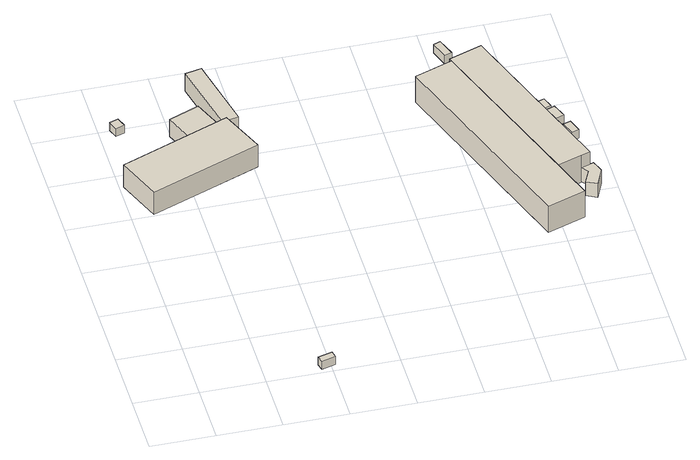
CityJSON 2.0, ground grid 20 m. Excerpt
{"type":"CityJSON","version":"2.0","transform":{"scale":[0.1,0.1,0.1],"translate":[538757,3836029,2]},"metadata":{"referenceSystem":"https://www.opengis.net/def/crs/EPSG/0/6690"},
"CityObjects":{
"building1":{"type":"Building","attributes":{"class":"3001","BuildingDetailAttribute.specifiedBuildingCoverageRate":0.6,"BuildingDetailAttribute.surveyYear":2017,"BuildingTsunamiRiskAttribute.description":"1","BuildingTsunamiRiskAttribute.rank":"2","BuildingTsunamiRiskAttribute.depth":1.55,"BuildingHighTideRiskAttribute.description":"1","BuildingHighTideRiskAttribute.rank":"3","BuildingHighTideRiskAttribute.depth":4.28,"BuildingIDAttribute.prefecture":"27","BuildingIDAttribute.city":"27104"},"geometry":[{"type":"Solid","lod":"1","boundaries":[[[[0,1,2,3]],[[2,4,5,3]],[[1,6,4,2]],[[0,7,6,1]],[[3,5,7,0]],[[4,6,7,5]]]]}]},
"building2":{"type":"Building","attributes":{"class":"3001","BuildingDetailAttribute.specifiedBuildingCoverageRate":0.6,"BuildingDetailAttribute.surveyYear":2017,"BuildingTsunamiRiskAttribute.description":"1","BuildingTsunamiRiskAttribute.rank":"2","BuildingTsunamiRiskAttribute.depth":0.58,"BuildingHighTideRiskAttribute.description":"1","BuildingHighTideRiskAttribute.rank":"3","BuildingHighTideRiskAttribute.depth":3.76,"BuildingIDAttribute.prefecture":"27","BuildingIDAttribute.city":"27104"},"geometry":[{"type":"Solid","lod":"1","boundaries":[[[[8,9,10,11]],[[10,12,13,11]],[[9,14,12,10]],[[8,15,14,9]],[[11,13,15,8]],[[12,14,15,13]]]]}]},
"building3":{"type":"Building","attributes":{"計測周辺長":104.14,"1/2500図郭":55,"区名":"此花区","町丁目名称":"北港２丁目","街区番号":1,"class":"3001","usage":"431","measuredHeight":8.3,"storeysAboveGround":1,"BuildingDetailAttribute.buildingRoofEdgeArea":561.14,"BuildingDetailAttribute.buildingStructureType":"610","BuildingDetailAttribute.buildingStructureOrgType":"2","BuildingDetailAttribute.detailedUsage":"1720","BuildingDetailAttribute.specifiedBuildingCoverageRate":0.6,"BuildingDetailAttribute.surveyYear":2017,"BuildingTsunamiRiskAttribute.description":"1","BuildingTsunamiRiskAttribute.rank":"1","BuildingTsunamiRiskAttribute.depth":0.21,"BuildingHighTideRiskAttribute.description":"1","BuildingHighTideRiskAttribute.rank":"3","BuildingHighTideRiskAttribute.depth":3.41,"BuildingIDAttribute.prefecture":"27","BuildingIDAttribute.city":"27104"},"geometry":[{"type":"Solid","lod":"1","boundaries":[[[[16,17,18,19]],[[18,20,21,19]],[[17,22,20,18]],[[16,23,22,17]],[[19,21,23,16]],[[20,22,23,21]]]]}]},
"building4":{"type":"Building","attributes":{"計測周辺長":41.62,"1/2500図郭":55,"区名":"此花区","町丁目名称":"北港２丁目","街区番号":1,"class":"3001","usage":"431","measuredHeight":6.3,"storeysAboveGround":1,"BuildingDetailAttribute.buildingRoofEdgeArea":108.25,"BuildingDetailAttribute.buildingStructureType":"610","BuildingDetailAttribute.buildingStructureOrgType":"2","BuildingDetailAttribute.detailedUsage":"1720","BuildingDetailAttribute.specifiedBuildingCoverageRate":0.6,"BuildingDetailAttribute.surveyYear":2017,"BuildingTsunamiRiskAttribute.description":"1","BuildingTsunamiRiskAttribute.rank":"1","BuildingTsunamiRiskAttribute.depth":0.42,"BuildingHighTideRiskAttribute.description":"1","BuildingHighTideRiskAttribute.rank":"3","BuildingHighTideRiskAttribute.depth":3.59,"BuildingIDAttribute.prefecture":"27","BuildingIDAttribute.city":"27104"},"geometry":[{"type":"Solid","lod":"1","boundaries":[[[[24,25,26,27]],[[26,28,29,27]],[[25,30,28,26]],[[24,31,30,25]],[[27,29,31,24]],[[28,30,31,29]]]]}]},
"building5":{"type":"Building","attributes":{"class":"3001","measuredHeight":6.6,"BuildingDetailAttribute.specifiedBuildingCoverageRate":0.6,"BuildingDetailAttribute.surveyYear":2017,"BuildingTsunamiRiskAttribute.description":"1","BuildingTsunamiRiskAttribute.rank":"1","BuildingTsunamiRiskAttribute.depth":0.49,"BuildingHighTideRiskAttribute.description":"1","BuildingHighTideRiskAttribute.rank":"3","BuildingHighTideRiskAttribute.depth":3.63,"BuildingIDAttribute.prefecture":"27","BuildingIDAttribute.city":"27104"},"geometry":[{"type":"Solid","lod":"1","boundaries":[[[[32,33,34,35]],[[34,36,37,35]],[[33,38,36,34]],[[32,39,38,33]],[[35,37,39,32]],[[36,38,39,37]]]]}]},
"building6":{"type":"Building","attributes":{"区名":"此花区","町丁目名称":"北港２丁目","街区番号":1,"class":"3001","usage":"441","measuredHeight":9.8,"storeysAboveGround":1,"BuildingDetailAttribute.buildingRoofEdgeArea":882.53,"BuildingDetailAttribute.buildingStructureType":"610","BuildingDetailAttribute.buildingStructureOrgType":"2","BuildingDetailAttribute.detailedUsage":"1520","BuildingDetailAttribute.specifiedBuildingCoverageRate":0.6,"BuildingDetailAttribute.surveyYear":2017,"BuildingTsunamiRiskAttribute.description":"1","BuildingTsunamiRiskAttribute.rank":"2","BuildingTsunamiRiskAttribute.depth":0.88,"BuildingHighTideRiskAttribute.description":"1","BuildingHighTideRiskAttribute.rank":"3","BuildingHighTideRiskAttribute.depth":3.7,"BuildingIDAttribute.prefecture":"27","BuildingIDAttribute.city":"27104"},"geometry":[{"type":"Solid","lod":"1","boundaries":[[[[40,41,42,43]],[[42,44,45,43]],[[41,46,44,42]],[[40,47,46,41]],[[43,45,47,40]],[[44,46,47,45]]]]}]},
"building7":{"type":"Building","attributes":{"class":"3001","measuredHeight":3.1,"BuildingDetailAttribute.specifiedBuildingCoverageRate":0.6,"BuildingDetailAttribute.surveyYear":2017,"BuildingTsunamiRiskAttribute.description":"1","BuildingTsunamiRiskAttribute.rank":"2","BuildingTsunamiRiskAttribute.depth":0.84,"BuildingHighTideRiskAttribute.description":"1","BuildingHighTideRiskAttribute.rank":"3","BuildingHighTideRiskAttribute.depth":3.67,"BuildingIDAttribute.prefecture":"27","BuildingIDAttribute.city":"27104"},"geometry":[{"type":"Solid","lod":"1","boundaries":[[[[48,49,50,51]],[[50,52,53,51]],[[49,54,52,50]],[[48,55,54,49]],[[51,53,55,48]],[[52,54,55,53]]]]}]},
"building8":{"type":"Building","attributes":{"区名":"此花区","町丁目名称":"北港２丁目","街区番号":1,"class":"3001","usage":"441","measuredHeight":10.1,"storeysAboveGround":1,"BuildingDetailAttribute.buildingRoofEdgeArea":629.47,"BuildingDetailAttribute.buildingStructureType":"610","BuildingDetailAttribute.buildingStructureOrgType":"2","BuildingDetailAttribute.detailedUsage":"1520","BuildingDetailAttribute.specifiedBuildingCoverageRate":0.6,"BuildingDetailAttribute.surveyYear":2017,"BuildingTsunamiRiskAttribute.description":"1","BuildingTsunamiRiskAttribute.rank":"2","BuildingTsunamiRiskAttribute.depth":0.88,"BuildingHighTideRiskAttribute.description":"1","BuildingHighTideRiskAttribute.rank":"3","BuildingHighTideRiskAttribute.depth":3.61,"BuildingIDAttribute.prefecture":"27","BuildingIDAttribute.city":"27104"},"geometry":[{"type":"Solid","lod":"1","boundaries":[[[[56,57,58,59,60,61,62]],[[61,63,45,62]],[[60,64,63,61]],[[59,65,64,60]],[[58,66,65,59]],[[57,67,66,58]],[[56,68,67,57]],[[62,45,68,56]],[[63,64,65,66,67,68,45]]]]}]},
"building9":{"type":"Building","attributes":{"class":"3001","measuredHeight":5.2,"BuildingDetailAttribute.specifiedBuildingCoverageRate":0.6,"BuildingDetailAttribute.surveyYear":2017,"BuildingTsunamiRiskAttribute.description":"1","BuildingTsunamiRiskAttribute.rank":"2","BuildingTsunamiRiskAttribute.depth":0.73,"BuildingHighTideRiskAttribute.description":"1","BuildingHighTideRiskAttribute.rank":"3","BuildingHighTideRiskAttribute.depth":3.62,"BuildingIDAttribute.prefecture":"27","BuildingIDAttribute.city":"27104"},"geometry":[{"type":"Solid","lod":"1","boundaries":[[[[69,70,71,72,73,74,75]],[[74,76,77,75]],[[73,78,76,74]],[[72,79,78,73]],[[71,80,79,72]],[[70,81,80,71]],[[69,82,81,70]],[[75,77,82,69]],[[76,78,79,80,81,82,77]]]]}]},
"building10":{"type":"Building","attributes":{"class":"3001","BuildingDetailAttribute.specifiedBuildingCoverageRate":0.6,"BuildingDetailAttribute.surveyYear":2017,"BuildingTsunamiRiskAttribute.description":"1","BuildingTsunamiRiskAttribute.rank":"2","BuildingTsunamiRiskAttribute.depth":0.9,"BuildingHighTideRiskAttribute.description":"1","BuildingHighTideRiskAttribute.rank":"3","BuildingHighTideRiskAttribute.depth":3.71,"BuildingIDAttribute.prefecture":"27","BuildingIDAttribute.city":"27104"},"geometry":[{"type":"Solid","lod":"1","boundaries":[[[[83,84,85,86]],[[85,87,88,86]],[[84,89,87,85]],[[83,90,89,84]],[[86,88,90,83]],[[87,89,90,88]]]]}]},
"building11":{"type":"Building","attributes":{"class":"3001","measuredHeight":3.1,"BuildingDetailAttribute.specifiedBuildingCoverageRate":0.6,"BuildingDetailAttribute.surveyYear":2017,"BuildingTsunamiRiskAttribute.description":"1","BuildingTsunamiRiskAttribute.rank":"2","BuildingTsunamiRiskAttribute.depth":0.79,"BuildingHighTideRiskAttribute.description":"1","BuildingHighTideRiskAttribute.rank":"3","BuildingHighTideRiskAttribute.depth":3.62,"BuildingIDAttribute.prefecture":"27","BuildingIDAttribute.city":"27104"},"geometry":[{"type":"Solid","lod":"1","boundaries":[[[[91,92,93,94]],[[93,95,96,94]],[[92,97,95,93]],[[91,98,97,92]],[[94,96,98,91]],[[95,97,98,96]]]]}]},
"building12":{"type":"Building","attributes":{"class":"3001","measuredHeight":3.1,"BuildingDetailAttribute.specifiedBuildingCoverageRate":0.6,"BuildingDetailAttribute.surveyYear":2017,"BuildingTsunamiRiskAttribute.description":"1","BuildingTsunamiRiskAttribute.rank":"2","BuildingTsunamiRiskAttribute.depth":1.06,"BuildingHighTideRiskAttribute.description":"1","BuildingHighTideRiskAttribute.rank":"3","BuildingHighTideRiskAttribute.depth":3.85,"BuildingIDAttribute.prefecture":"27","BuildingIDAttribute.city":"27104"},"geometry":[{"type":"Solid","lod":"1","boundaries":[[[[99,100,101,102]],[[101,103,104,102]],[[100,105,103,101]],[[99,106,105,100]],[[102,104,106,99]],[[103,105,106,104]]]]}]}
},
"vertices":[
[361,31,8],[405,43,8],[411,22,8],[367,10,8],[411,22,38],[367,10,38],[405,43,38],[361,31,38],
[34,1199,8],[61,1209,8],[72,1178,8],[45,1168,8],[72,1178,38],[45,1168,38],[61,1209,38],[34,1199,38],
[10,943,9],[351,1077,9],[409,936,9],[65,801,9],[409,936,92],[65,801,92],[351,1077,92],[10,943,92],
[195,1131,9],[290,1169,9],[329,1072,9],[233,1034,9],[329,1072,72],[233,1034,72],[290,1169,72],[195,1131,72],
[289,1319,7],[340,1330,7],[391,1093,7],[340,1082,7],[391,1093,73],[340,1082,73],[340,1330,73],[289,1319,73],
[1271,489,7],[1152,446,7],[922,1108,7],[1040,1150,7],[922,1108,105],[1040,1150,105],[1152,446,105],[1271,489,105],
[1027,1310,7],[1049,1318,7],[1069,1261,7],[1046,1253,7],[1069,1261,39],[1046,1253,39],[1049,1318,39],[1027,1310,39],
[1038,1155,4],[1036,1159,4],[1140,1196,4],[1329,656,4],[1299,646,4],[1226,620,4],[1040,1150,4],[1226,620,105],[1299,646,105],[1329,656,105],[1140,1196,105],[1036,1159,105],[1038,1155,105],
[1340,660,7],[1354,622,7],[1329,565,7],[1296,581,7],[1316,625,7],[1299,646,7],[1329,656,7],[1299,646,59],[1329,656,59],[1316,625,59],[1296,581,59],[1329,565,59],[1354,622,59],[1340,660,59],
[1256,992,5],[1278,1000,5],[1290,966,5],[1267,958,5],[1290,966,35],[1267,958,35],[1278,1000,35],[1256,992,35],
[1273,952,4],[1300,962,4],[1317,917,4],[1290,907,4],[1317,917,34],[1290,907,34],[1300,962,34],[1273,952,34],
[1304,876,4],[1328,884,4],[1343,841,4],[1319,833,4],[1343,841,35],[1319,833,35],[1328,884,35],[1304,876,35]
]}
